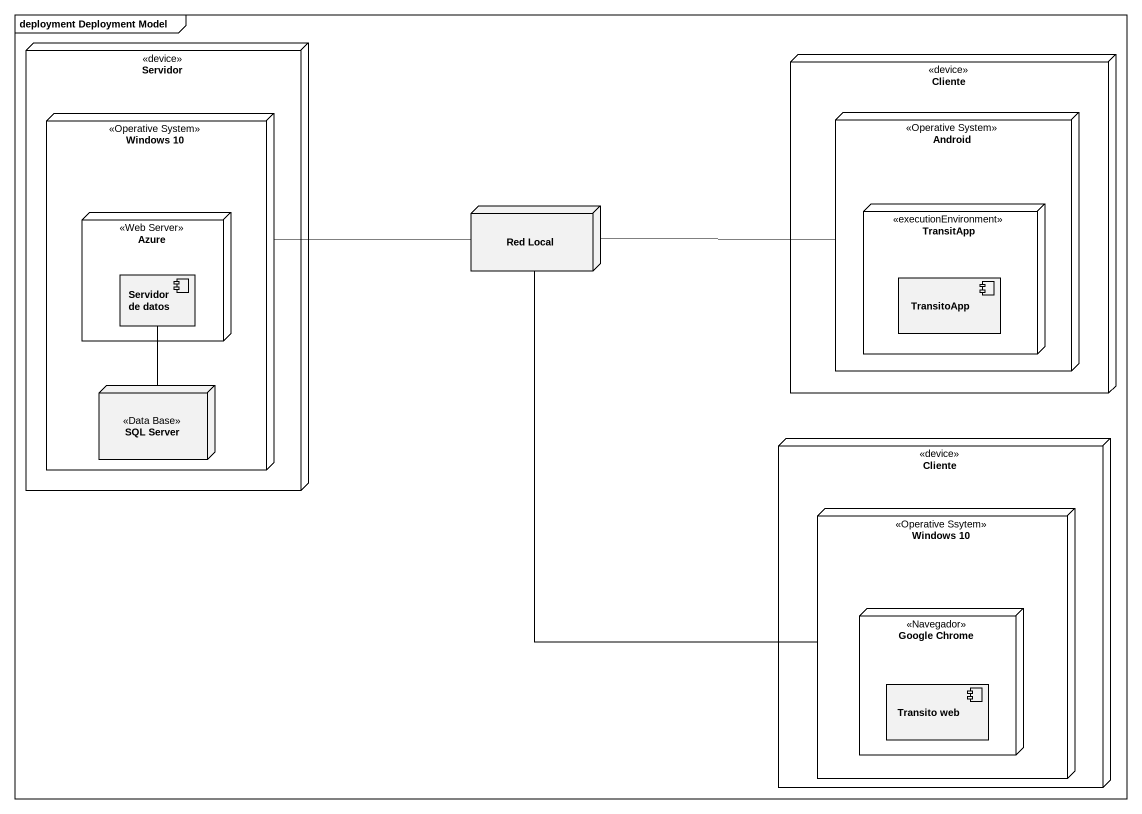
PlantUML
@startuml
mainframe deployment Deployment Model
node Servidor <<device>> {
  node "Windows 10" as Windows_10 <<Operative System>> {
    node Azure <<Web Server>> {
      component "Servidor de datos" as Servidor_de_datos
    }
    node "SQL Server" as SQL_Server <<Data Base>>
  }
}
node Cliente <<device>> {
  node Android <<Operative System>> {
    node TransitApp <<executionEnvironment>> {
      component TransitoApp
    }
  }
}
node "Red Local" as Red_Local
node "Cliente" as Cliente_2 <<device>> {
  node "Windows 10" as Windows_10_2 <<Operative Ssytem>> {
    node "Google Chrome" as Google_Chrome <<Navegador>> {
      component "Transito web" as Transito_web
    }
  }
}
Windows_10 -right- Red_Local
Android -left- Red_Local
Servidor_de_datos -- SQL_Server
Windows_10_2 -up- Red_Local
@enduml
